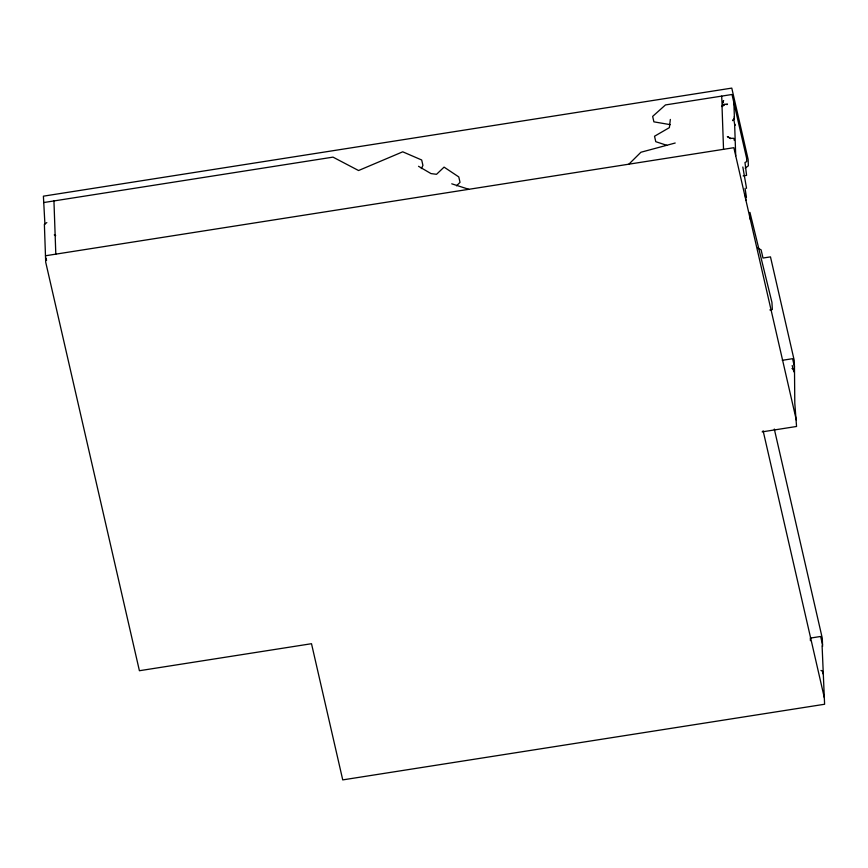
<?xml version="1.0" encoding="UTF-8"?>
<svg xmlns="http://www.w3.org/2000/svg" width="868" height="868" viewBox="0 0 868 868"><rect width="100%" height="100%" fill="white"/><g stroke="black" fill="none" stroke-linecap="round" stroke-linejoin="round"><path stroke-width="1.3" d="M792.191 365.536L793.905 371.862M670.335 119.437L669.38 127.629L654.526 136.243L655.774 141.69L666.722 145.281M421.36 168.598L422.933 165.441L421.685 159.994L402.741 151.813L358.56 170.529L332.997 157.13L43.628 202.559M732.993 120.066L733.785 118.873L734.632 124.352L735.728 155.882M732.733 120.652L734.144 118.894L734.078 116.985M726.896 104.692L727.492 104.052L722.512 104.529M628.877 164.182L640.92 152.247L675.206 143.014M456.514 185.817L460.029 182.367L458.781 176.92L444.069 167.123L436.539 174.305L430.995 173.589L418.528 166.298M745.189 168.175L748.357 165.799L748.129 159.419L731.778 88.102L43.4 196.168L44.919 224.313M46.829 222.609L44.377 224.248L45.7 262.158L139.412 670.725L311.504 643.709L342.741 779.898L824.6 704.252L822.094 645.759M45.483 255.767L733.861 147.701L796.325 420.079M743.149 175.9L746.588 175.369L744.983 162.533L746.719 161.567L746.599 158.15L731.995 94.493L665.463 104.93L652.649 116.399L653.897 121.845L670.324 124.666M769.851 309.93L772.346 309.54L771.945 302.422L749.941 212.421L750.332 219.528M782.274 360.318L792.592 358.69L794.47 366.871L794.795 403.153L796.553 426.47L762.137 431.873M791.963 368.564L792.929 368.412L793.406 369.681M451.751 183.81L468.829 189.311M54.272 234.903L55.693 235.608M820.965 670.443L822.397 671.148L823.016 673.872M757.666 248.031L761.127 249.876L762.994 258.046L770.48 256.874L794.242 360.48L794.47 366.871M730.693 138.652L727.341 136.558L730.606 138.305L733.851 138.316L734.35 140.497M734.621 124.059L735.261 125.198M746.545 188.323L742.834 166.992M774.31 429.042L822.3 638.262L822.582 646.432M822.517 644.653L820.64 636.472L810.321 638.099L810.408 640.66M763.113 430.756L824.372 697.861M46.015 258.111L46.557 260.443M745.048 188.334L746.447 197.318M745.221 194.367L745.959 200.475M733.872 102.663L734.371 116.746M721.677 96.109L722.187 106.59L724.737 104.485L722.013 105.831L723.532 149.329M53.946 200.931L55.812 254.15M723.554 100.601L722.805 102.695L723.554 100.601"/></g></svg>
